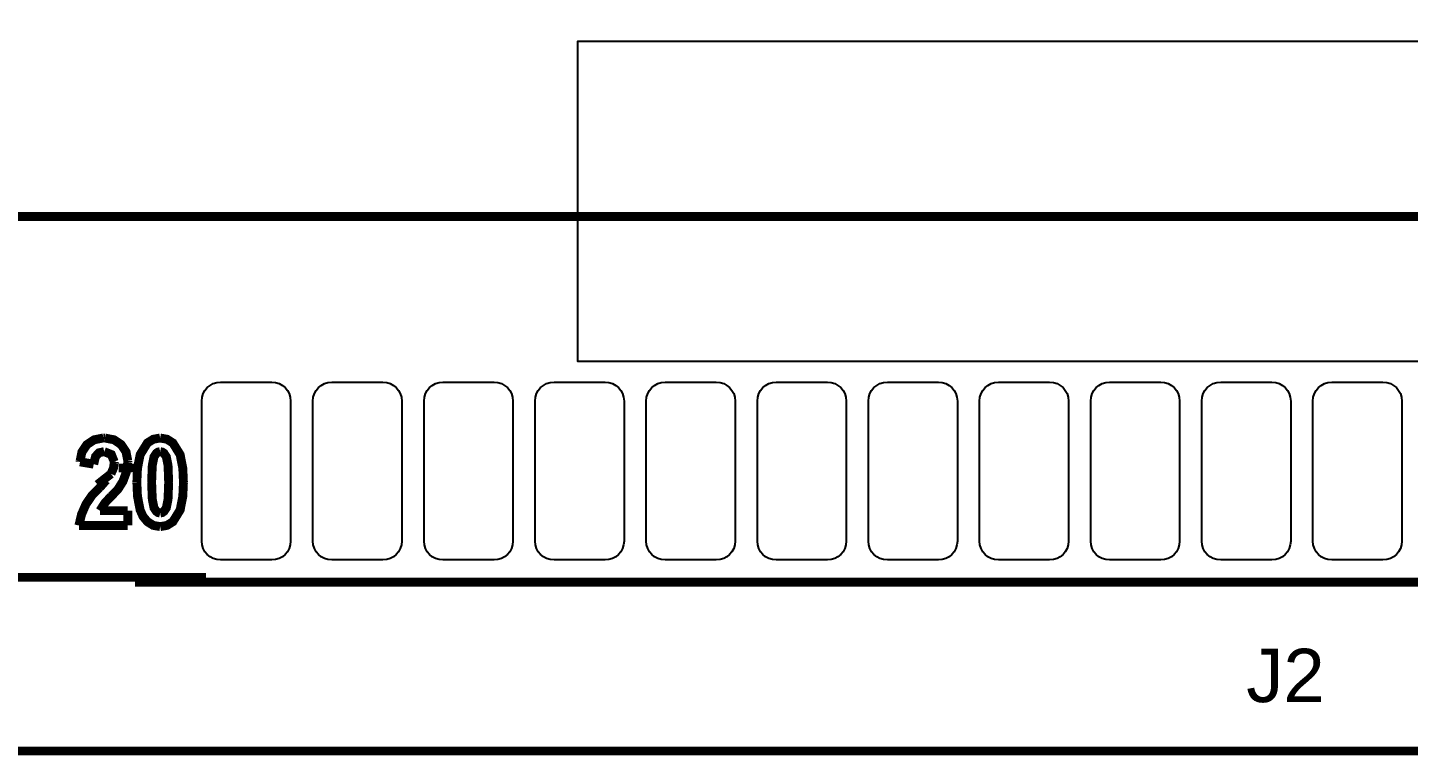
# Model space of a CAD drawing. Header units: inches. Extents: x -2.89 to 2.89, y -1.51 to 1.51.
# Drawn here: x -1.741 to -0.498, y -1.513 to -0.858 of the extents above; entities that cross this region are included whole.
import ezdxf

# ---------------------------------------------------------------- set-up
doc = ezdxf.new("R2010")
doc.units = ezdxf.units.IN
doc.layers.get('0').update_dxf_attribs({"linetype": 'CONTINUOUS'})

msp = doc.modelspace()

# ---------------------------------------------------------------- linework, layer by layer
at = {"const_width": 0.008}
for points in [[(-2.883315, -1.508752), (2.883315, -1.508752), (2.883315, 1.508752), (-2.883315, 1.508752), (-2.883315, -1.508752)], [(-2.883315, -1.508752), (2.883315, -1.508752), (2.883315, 1.508752), (-2.883315, 1.508752), (-2.883315, -1.508752)], [(-2.883315, -1.508752), (2.883315, -1.508752), (2.883315, 1.508752), (-2.883315, 1.508752), (-2.883315, -1.508752)], [(-1.974189, -1.027657), (1.451008, -1.027657)], [(-1.974189, -1.027657), (1.451008, -1.027657)], [(-1.974189, -1.027657), (1.451008, -1.027657)], [(-1.693907, -1.248024), (-1.692285, -1.239754), (-1.687832, -1.233083), (-1.681162, -1.22863), (-1.672891, -1.227009)], [(-1.693907, -1.248024), (-1.692285, -1.239754), (-1.687832, -1.233083), (-1.681162, -1.22863), (-1.672891, -1.227009)], [(-1.693907, -1.248024), (-1.692285, -1.239754), (-1.687832, -1.233083), (-1.681162, -1.22863), (-1.672891, -1.227009)], [(-1.671902, -1.227032), (-1.672891, -1.227009)], [(-1.671902, -1.227032), (-1.672891, -1.227009)], [(-1.671902, -1.227032), (-1.672891, -1.227009)], [(-1.671906, -1.227033), (-1.671511, -1.227029)], [(-1.671906, -1.227033), (-1.671511, -1.227029)], [(-1.671906, -1.227033), (-1.671511, -1.227029)], [(-1.650911, -1.247628), (-1.652501, -1.239521), (-1.656866, -1.232983), (-1.663404, -1.228618), (-1.671511, -1.227029)], [(-1.650911, -1.247628), (-1.652501, -1.239521), (-1.656866, -1.232983), (-1.663404, -1.228618), (-1.671511, -1.227029)], [(-1.650911, -1.247628), (-1.652501, -1.239521), (-1.656866, -1.232983), (-1.663404, -1.228618), (-1.671511, -1.227029)], [(-1.642771, -1.266786), (-1.6422, -1.254269), (-1.639797, -1.241989), (-1.63326, -1.23145), (-1.627979, -1.228134), (-1.62184, -1.227032)], [(-1.642771, -1.266786), (-1.6422, -1.254269), (-1.639797, -1.241989), (-1.63326, -1.23145), (-1.627979, -1.228134), (-1.62184, -1.227032)], [(-1.642771, -1.266786), (-1.6422, -1.254269), (-1.639797, -1.241989), (-1.63326, -1.23145), (-1.627979, -1.228134), (-1.62184, -1.227032)], [(-1.62184, -1.227032), (-1.615673, -1.228133), (-1.610367, -1.231456), (-1.603808, -1.242039), (-1.601413, -1.254375), (-1.600844, -1.266946)], [(-1.62184, -1.227032), (-1.615673, -1.228133), (-1.610367, -1.231456), (-1.603808, -1.242039), (-1.601413, -1.254375), (-1.600844, -1.266946)], [(-1.62184, -1.227032), (-1.615673, -1.228133), (-1.610367, -1.231456), (-1.603808, -1.242039), (-1.601413, -1.254375), (-1.600844, -1.266946)], [(-1.672171, -1.239304), (-1.676662, -1.24029), (-1.679894, -1.243532), (-1.68163, -1.250552)], [(-1.672171, -1.239304), (-1.676662, -1.24029), (-1.679894, -1.243532), (-1.68163, -1.250552)], [(-1.672171, -1.239304), (-1.676662, -1.24029), (-1.679894, -1.243532), (-1.68163, -1.250552)], [(-1.663122, -1.248353), (-1.665737, -1.241919), (-1.672171, -1.239304)], [(-1.663122, -1.248353), (-1.665737, -1.241919), (-1.672171, -1.239304)], [(-1.663122, -1.248353), (-1.665737, -1.241919), (-1.672171, -1.239304)], [(-1.621808, -1.239304), (-1.623686, -1.239694), (-1.62526, -1.240789), (-1.627349, -1.244007), (-1.628883, -1.251539), (-1.629478, -1.266946)], [(-1.621808, -1.239304), (-1.623686, -1.239694), (-1.62526, -1.240789), (-1.627349, -1.244007), (-1.628883, -1.251539), (-1.629478, -1.266946)], [(-1.621808, -1.239304), (-1.623686, -1.239694), (-1.62526, -1.240789), (-1.627349, -1.244007), (-1.628883, -1.251539), (-1.629478, -1.266946)], [(-1.614139, -1.266946), (-1.614715, -1.251528), (-1.616257, -1.243993), (-1.618343, -1.24077), (-1.619928, -1.239689), (-1.621808, -1.239304)], [(-1.614139, -1.266946), (-1.614715, -1.251528), (-1.616257, -1.243993), (-1.618343, -1.24077), (-1.619928, -1.239689), (-1.621808, -1.239304)], [(-1.614139, -1.266946), (-1.614715, -1.251528), (-1.616257, -1.243993), (-1.618343, -1.24077), (-1.619928, -1.239689), (-1.621808, -1.239304)], [(-1.693907, -1.248024), (-1.693901, -1.248501)], [(-1.693907, -1.248024), (-1.693901, -1.248501)], [(-1.693907, -1.248024), (-1.693901, -1.248501)], [(-1.68163, -1.250552), (-1.693901, -1.248507)], [(-1.68163, -1.250552), (-1.693901, -1.248507)], [(-1.68163, -1.250552), (-1.693901, -1.248507)], [(-1.666083, -1.259308), (-1.663822, -1.254115), (-1.663223, -1.249705)], [(-1.666083, -1.259308), (-1.663822, -1.254115), (-1.663223, -1.249705)], [(-1.666083, -1.259308), (-1.663822, -1.254115), (-1.663223, -1.249705)], [(-1.650952, -1.248932), (-1.652289, -1.2579), (-1.655302, -1.266071), (-1.659841, -1.273278), (-1.665757, -1.279352)], [(-1.650952, -1.248932), (-1.652289, -1.2579), (-1.655302, -1.266071), (-1.659841, -1.273278), (-1.665757, -1.279352)], [(-1.650952, -1.248932), (-1.652289, -1.2579), (-1.655302, -1.266071), (-1.659841, -1.273278), (-1.665757, -1.279352)], [(-1.663122, -1.248353), (-1.663223, -1.249706)], [(-1.663122, -1.248353), (-1.663223, -1.249706)], [(-1.663122, -1.248353), (-1.663223, -1.249706)], [(-1.639543, -1.254035), (-1.659228, -1.254035)], [(-1.639543, -1.254035), (-1.659228, -1.254035)], [(-1.639543, -1.254035), (-1.659228, -1.254035)], [(-1.650911, -1.247628), (-1.650952, -1.248921)], [(-1.650911, -1.247628), (-1.650952, -1.248921)], [(-1.650911, -1.247628), (-1.650952, -1.248921)], [(-1.67825, -1.268951), (-1.666083, -1.259308)], [(-1.67825, -1.268951), (-1.666083, -1.259308)], [(-1.67825, -1.268951), (-1.666083, -1.259308)], [(-1.676357, -1.271867), (-1.670376, -1.265014)], [(-1.676357, -1.271867), (-1.670376, -1.265014)], [(-1.676357, -1.271867), (-1.670376, -1.265014)], [(-1.621776, -1.306795), (-1.627961, -1.305704), (-1.633287, -1.302379), (-1.637283, -1.297516), (-1.639845, -1.291765), (-1.64222, -1.279391), (-1.642771, -1.266786)], [(-1.621776, -1.306795), (-1.627961, -1.305704), (-1.633287, -1.302379), (-1.637283, -1.297516), (-1.639845, -1.291765), (-1.64222, -1.279391), (-1.642771, -1.266786)], [(-1.621776, -1.306795), (-1.627961, -1.305704), (-1.633287, -1.302379), (-1.637283, -1.297516), (-1.639845, -1.291765), (-1.64222, -1.279391), (-1.642771, -1.266786)], [(-1.629478, -1.266946), (-1.628883, -1.282323), (-1.627353, -1.289841), (-1.625258, -1.293046), (-1.623682, -1.294135), (-1.621808, -1.294524)], [(-1.629478, -1.266946), (-1.628883, -1.282323), (-1.627353, -1.289841), (-1.625258, -1.293046), (-1.623682, -1.294135), (-1.621808, -1.294524)], [(-1.629478, -1.266946), (-1.628883, -1.282323), (-1.627353, -1.289841), (-1.625258, -1.293046), (-1.623682, -1.294135), (-1.621808, -1.294524)], [(-1.621808, -1.294524), (-1.619931, -1.29414), (-1.618348, -1.293063), (-1.616259, -1.289853), (-1.614717, -1.282332), (-1.614139, -1.266946)], [(-1.621808, -1.294524), (-1.619931, -1.29414), (-1.618348, -1.293063), (-1.616259, -1.289853), (-1.614717, -1.282332), (-1.614139, -1.266946)], [(-1.621808, -1.294524), (-1.619931, -1.29414), (-1.618348, -1.293063), (-1.616259, -1.289853), (-1.614717, -1.282332), (-1.614139, -1.266946)], [(-1.600844, -1.266946), (-1.601415, -1.279487), (-1.603805, -1.291794), (-1.610339, -1.302361), (-1.615626, -1.305689), (-1.621776, -1.306795)], [(-1.600844, -1.266946), (-1.601415, -1.279487), (-1.603805, -1.291794), (-1.610339, -1.302361), (-1.615626, -1.305689), (-1.621776, -1.306795)], [(-1.600844, -1.266946), (-1.601415, -1.279487), (-1.603805, -1.291794), (-1.610339, -1.302361), (-1.615626, -1.305689), (-1.621776, -1.306795)], [(-1.694928, -1.305796), (-1.692575, -1.295776), (-1.688614, -1.286698), (-1.683165, -1.278685), (-1.676346, -1.271857)], [(-1.694928, -1.305796), (-1.692575, -1.295776), (-1.688614, -1.286698), (-1.683165, -1.278685), (-1.676346, -1.271857)], [(-1.694928, -1.305796), (-1.692575, -1.295776), (-1.688614, -1.286698), (-1.683165, -1.278685), (-1.676346, -1.271857)], [(-1.676054, -1.292478), (-1.671397, -1.285284), (-1.665782, -1.279378)], [(-1.676054, -1.292478), (-1.671397, -1.285284), (-1.665782, -1.279378)], [(-1.676054, -1.292478), (-1.671397, -1.285284), (-1.665782, -1.279378)], [(-1.676054, -1.292479), (-1.650952, -1.292479)], [(-1.676054, -1.292479), (-1.650952, -1.292479)], [(-1.676054, -1.292479), (-1.650952, -1.292479)], [(-1.650952, -1.292479), (-1.650952, -1.305772)], [(-1.650952, -1.292479), (-1.650952, -1.305772)], [(-1.650952, -1.292479), (-1.650952, -1.305772)], [(-1.650952, -1.305772), (-1.694924, -1.305772)], [(-1.650952, -1.305772), (-1.694924, -1.305772)], [(-1.650952, -1.305772), (-1.694924, -1.305772)], [(-2.092299, -1.352461), (-1.580488, -1.352461)], [(-2.092299, -1.352461), (-1.580488, -1.352461)], [(-2.092299, -1.352461), (-1.580488, -1.352461)], [(0.455646, -1.356783), (-1.644354, -1.356783)], [(0.455646, -1.356783), (-1.644354, -1.356783)], [(0.455646, -1.356783), (-1.644354, -1.356783)]]:
    msp.add_lwpolyline(points, dxfattribs=at)
msp.add_lwpolyline([(0.032568, -1.158298), (-1.245779, -1.158298), (-1.245779, -0.869715), (0.032568, -0.869715), (0.032568, -1.158298)])
for points in [[(-1.521354, -1.336783), (-1.567354, -1.336783), (-1.57083, -1.336445), (-1.574044, -1.335472), (-1.576935, -1.333926), (-1.57944, -1.331869), (-1.581497, -1.329365), (-1.583043, -1.326474), (-1.584016, -1.323259), (-1.584354, -1.319783), (-1.584354, -1.193783), (-1.584016, -1.190307), (-1.583043, -1.187093), (-1.581497, -1.184202), (-1.57944, -1.181698), (-1.576935, -1.179641), (-1.574044, -1.178095), (-1.57083, -1.177122), (-1.567354, -1.176783), (-1.521354, -1.176783), (-1.517878, -1.177122), (-1.514664, -1.178095), (-1.511773, -1.179641), (-1.509269, -1.181698), (-1.507212, -1.184202), (-1.505666, -1.187093), (-1.504693, -1.190307), (-1.504354, -1.193783), (-1.504354, -1.319783), (-1.504693, -1.323259), (-1.505666, -1.326474), (-1.507212, -1.329365), (-1.509269, -1.331869), (-1.511773, -1.333926), (-1.514664, -1.335472), (-1.517878, -1.336445), (-1.521354, -1.336783)], [(-1.421354, -1.336783), (-1.467354, -1.336783), (-1.47083, -1.336445), (-1.474044, -1.335472), (-1.476935, -1.333926), (-1.47944, -1.331869), (-1.481497, -1.329365), (-1.483043, -1.326474), (-1.484016, -1.323259), (-1.484354, -1.319783), (-1.484354, -1.193783), (-1.484016, -1.190307), (-1.483043, -1.187093), (-1.481497, -1.184202), (-1.47944, -1.181698), (-1.476935, -1.179641), (-1.474044, -1.178095), (-1.47083, -1.177122), (-1.467354, -1.176783), (-1.421354, -1.176783), (-1.417878, -1.177122), (-1.414664, -1.178095), (-1.411773, -1.179641), (-1.409269, -1.181698), (-1.407212, -1.184202), (-1.405666, -1.187093), (-1.404693, -1.190307), (-1.404354, -1.193783), (-1.404354, -1.319783), (-1.404693, -1.323259), (-1.405666, -1.326474), (-1.407212, -1.329365), (-1.409269, -1.331869), (-1.411773, -1.333926), (-1.414664, -1.335472), (-1.417878, -1.336445), (-1.421354, -1.336783)], [(-1.321354, -1.336783), (-1.367354, -1.336783), (-1.37083, -1.336445), (-1.374044, -1.335472), (-1.376935, -1.333926), (-1.37944, -1.331869), (-1.381497, -1.329365), (-1.383043, -1.326474), (-1.384016, -1.323259), (-1.384354, -1.319783), (-1.384354, -1.193783), (-1.384016, -1.190307), (-1.383043, -1.187093), (-1.381497, -1.184202), (-1.37944, -1.181698), (-1.376935, -1.179641), (-1.374044, -1.178095), (-1.37083, -1.177122), (-1.367354, -1.176783), (-1.321354, -1.176783), (-1.317878, -1.177122), (-1.314664, -1.178095), (-1.311773, -1.179641), (-1.309269, -1.181698), (-1.307212, -1.184202), (-1.305666, -1.187093), (-1.304693, -1.190307), (-1.304354, -1.193783), (-1.304354, -1.319783), (-1.304693, -1.323259), (-1.305666, -1.326474), (-1.307212, -1.329365), (-1.309269, -1.331869), (-1.311773, -1.333926), (-1.314664, -1.335472), (-1.317878, -1.336445), (-1.321354, -1.336783)], [(-1.221354, -1.336783), (-1.267354, -1.336783), (-1.27083, -1.336445), (-1.274044, -1.335472), (-1.276935, -1.333926), (-1.27944, -1.331869), (-1.281497, -1.329365), (-1.283043, -1.326474), (-1.284016, -1.323259), (-1.284354, -1.319783), (-1.284354, -1.193783), (-1.284016, -1.190307), (-1.283043, -1.187093), (-1.281497, -1.184202), (-1.27944, -1.181698), (-1.276935, -1.179641), (-1.274044, -1.178095), (-1.27083, -1.177122), (-1.267354, -1.176783), (-1.221354, -1.176783), (-1.217878, -1.177122), (-1.214664, -1.178095), (-1.211773, -1.179641), (-1.209269, -1.181698), (-1.207212, -1.184202), (-1.205666, -1.187093), (-1.204693, -1.190307), (-1.204354, -1.193783), (-1.204354, -1.319783), (-1.204693, -1.323259), (-1.205666, -1.326474), (-1.207212, -1.329365), (-1.209269, -1.331869), (-1.211773, -1.333926), (-1.214664, -1.335472), (-1.217878, -1.336445), (-1.221354, -1.336783)], [(-1.121354, -1.336783), (-1.167354, -1.336783), (-1.17083, -1.336445), (-1.174044, -1.335472), (-1.176935, -1.333926), (-1.17944, -1.331869), (-1.181497, -1.329365), (-1.183043, -1.326474), (-1.184016, -1.323259), (-1.184354, -1.319783), (-1.184354, -1.193783), (-1.184016, -1.190307), (-1.183043, -1.187093), (-1.181497, -1.184202), (-1.17944, -1.181698), (-1.176935, -1.179641), (-1.174044, -1.178095), (-1.17083, -1.177122), (-1.167354, -1.176783), (-1.121354, -1.176783), (-1.117878, -1.177122), (-1.114664, -1.178095), (-1.111773, -1.179641), (-1.109269, -1.181698), (-1.107212, -1.184202), (-1.105666, -1.187093), (-1.104693, -1.190307), (-1.104354, -1.193783), (-1.104354, -1.319783), (-1.104693, -1.323259), (-1.105666, -1.326474), (-1.107212, -1.329365), (-1.109269, -1.331869), (-1.111773, -1.333926), (-1.114664, -1.335472), (-1.117878, -1.336445), (-1.121354, -1.336783)], [(-1.021354, -1.336783), (-1.067354, -1.336783), (-1.07083, -1.336445), (-1.074044, -1.335472), (-1.076935, -1.333926), (-1.07944, -1.331869), (-1.081497, -1.329365), (-1.083043, -1.326474), (-1.084016, -1.323259), (-1.084354, -1.319783), (-1.084354, -1.193783), (-1.084016, -1.190307), (-1.083043, -1.187093), (-1.081497, -1.184202), (-1.07944, -1.181698), (-1.076935, -1.179641), (-1.074044, -1.178095), (-1.07083, -1.177122), (-1.067354, -1.176783), (-1.021354, -1.176783), (-1.017878, -1.177122), (-1.014664, -1.178095), (-1.011773, -1.179641), (-1.009269, -1.181698), (-1.007212, -1.184202), (-1.005666, -1.187093), (-1.004693, -1.190307), (-1.004354, -1.193783), (-1.004354, -1.319783), (-1.004693, -1.323259), (-1.005666, -1.326474), (-1.007212, -1.329365), (-1.009269, -1.331869), (-1.011773, -1.333926), (-1.014664, -1.335472), (-1.017878, -1.336445), (-1.021354, -1.336783)], [(-0.921354, -1.336783), (-0.967354, -1.336783), (-0.97083, -1.336445), (-0.974044, -1.335472), (-0.976935, -1.333926), (-0.97944, -1.331869), (-0.981497, -1.329365), (-0.983043, -1.326474), (-0.984016, -1.323259), (-0.984354, -1.319783), (-0.984354, -1.193783), (-0.984016, -1.190307), (-0.983043, -1.187093), (-0.981497, -1.184202), (-0.97944, -1.181698), (-0.976935, -1.179641), (-0.974044, -1.178095), (-0.97083, -1.177122), (-0.967354, -1.176783), (-0.921354, -1.176783), (-0.917878, -1.177122), (-0.914664, -1.178095), (-0.911773, -1.179641), (-0.909269, -1.181698), (-0.907212, -1.184202), (-0.905666, -1.187093), (-0.904693, -1.190307), (-0.904354, -1.193783), (-0.904354, -1.319783), (-0.904693, -1.323259), (-0.905666, -1.326474), (-0.907212, -1.329365), (-0.909269, -1.331869), (-0.911773, -1.333926), (-0.914664, -1.335472), (-0.917878, -1.336445), (-0.921354, -1.336783)], [(-0.821354, -1.336783), (-0.867354, -1.336783), (-0.87083, -1.336445), (-0.874044, -1.335472), (-0.876935, -1.333926), (-0.87944, -1.331869), (-0.881497, -1.329365), (-0.883043, -1.326474), (-0.884016, -1.323259), (-0.884354, -1.319783), (-0.884354, -1.193783), (-0.884016, -1.190307), (-0.883043, -1.187093), (-0.881497, -1.184202), (-0.87944, -1.181698), (-0.876935, -1.179641), (-0.874044, -1.178095), (-0.87083, -1.177122), (-0.867354, -1.176783), (-0.821354, -1.176783), (-0.817878, -1.177122), (-0.814664, -1.178095), (-0.811773, -1.179641), (-0.809269, -1.181698), (-0.807212, -1.184202), (-0.805666, -1.187093), (-0.804693, -1.190307), (-0.804354, -1.193783), (-0.804354, -1.319783), (-0.804693, -1.323259), (-0.805666, -1.326474), (-0.807212, -1.329365), (-0.809269, -1.331869), (-0.811773, -1.333926), (-0.814664, -1.335472), (-0.817878, -1.336445), (-0.821354, -1.336783)], [(-0.721354, -1.336783), (-0.767354, -1.336783), (-0.77083, -1.336445), (-0.774044, -1.335472), (-0.776935, -1.333926), (-0.77944, -1.331869), (-0.781497, -1.329365), (-0.783043, -1.326474), (-0.784016, -1.323259), (-0.784354, -1.319783), (-0.784354, -1.193783), (-0.784016, -1.190307), (-0.783043, -1.187093), (-0.781497, -1.184202), (-0.77944, -1.181698), (-0.776935, -1.179641), (-0.774044, -1.178095), (-0.77083, -1.177122), (-0.767354, -1.176783), (-0.721354, -1.176783), (-0.717878, -1.177122), (-0.714664, -1.178095), (-0.711773, -1.179641), (-0.709269, -1.181698), (-0.707212, -1.184202), (-0.705666, -1.187093), (-0.704693, -1.190307), (-0.704354, -1.193783), (-0.704354, -1.319783), (-0.704693, -1.323259), (-0.705666, -1.326474), (-0.707212, -1.329365), (-0.709269, -1.331869), (-0.711773, -1.333926), (-0.714664, -1.335472), (-0.717878, -1.336445), (-0.721354, -1.336783)], [(-0.621354, -1.336783), (-0.667354, -1.336783), (-0.67083, -1.336445), (-0.674044, -1.335472), (-0.676935, -1.333926), (-0.67944, -1.331869), (-0.681497, -1.329365), (-0.683043, -1.326474), (-0.684016, -1.323259), (-0.684354, -1.319783), (-0.684354, -1.193783), (-0.684016, -1.190307), (-0.683043, -1.187093), (-0.681497, -1.184202), (-0.67944, -1.181698), (-0.676935, -1.179641), (-0.674044, -1.178095), (-0.67083, -1.177122), (-0.667354, -1.176783), (-0.621354, -1.176783), (-0.617878, -1.177122), (-0.614664, -1.178095), (-0.611773, -1.179641), (-0.609269, -1.181698), (-0.607212, -1.184202), (-0.605666, -1.187093), (-0.604693, -1.190307), (-0.604354, -1.193783), (-0.604354, -1.319783), (-0.604693, -1.323259), (-0.605666, -1.326474), (-0.607212, -1.329365), (-0.609269, -1.331869), (-0.611773, -1.333926), (-0.614664, -1.335472), (-0.617878, -1.336445), (-0.621354, -1.336783)], [(-0.521354, -1.336783), (-0.567354, -1.336783), (-0.57083, -1.336445), (-0.574044, -1.335472), (-0.576935, -1.333926), (-0.57944, -1.331869), (-0.581497, -1.329365), (-0.583043, -1.326474), (-0.584016, -1.323259), (-0.584354, -1.319783), (-0.584354, -1.193783), (-0.584016, -1.190307), (-0.583043, -1.187093), (-0.581497, -1.184202), (-0.57944, -1.181698), (-0.576935, -1.179641), (-0.574044, -1.178095), (-0.57083, -1.177122), (-0.567354, -1.176783), (-0.521354, -1.176783), (-0.517878, -1.177122), (-0.514664, -1.178095), (-0.511773, -1.179641), (-0.509269, -1.181698), (-0.507212, -1.184202), (-0.505666, -1.187093), (-0.504693, -1.190307), (-0.504354, -1.193783), (-0.504354, -1.319783), (-0.504693, -1.323259), (-0.505666, -1.326474), (-0.507212, -1.329365), (-0.509269, -1.331869), (-0.511773, -1.333926), (-0.514664, -1.335472), (-0.517878, -1.336445), (-0.521354, -1.336783)]]:
    msp.add_lwpolyline(points, close=True)

# ---------------------------------------------------------------- texts
at = {"width": 1.041667}
msp.add_text('J2', height=0.048, dxfattribs=at).set_placement((-0.644354, -1.464783))
msp.add_text('J2', height=0.048, dxfattribs=at).set_placement((-0.644354, -1.464783))
msp.add_text('J2', height=0.048, dxfattribs=at).set_placement((-0.644354, -1.464783))

doc.saveas('drawing.dxf')
